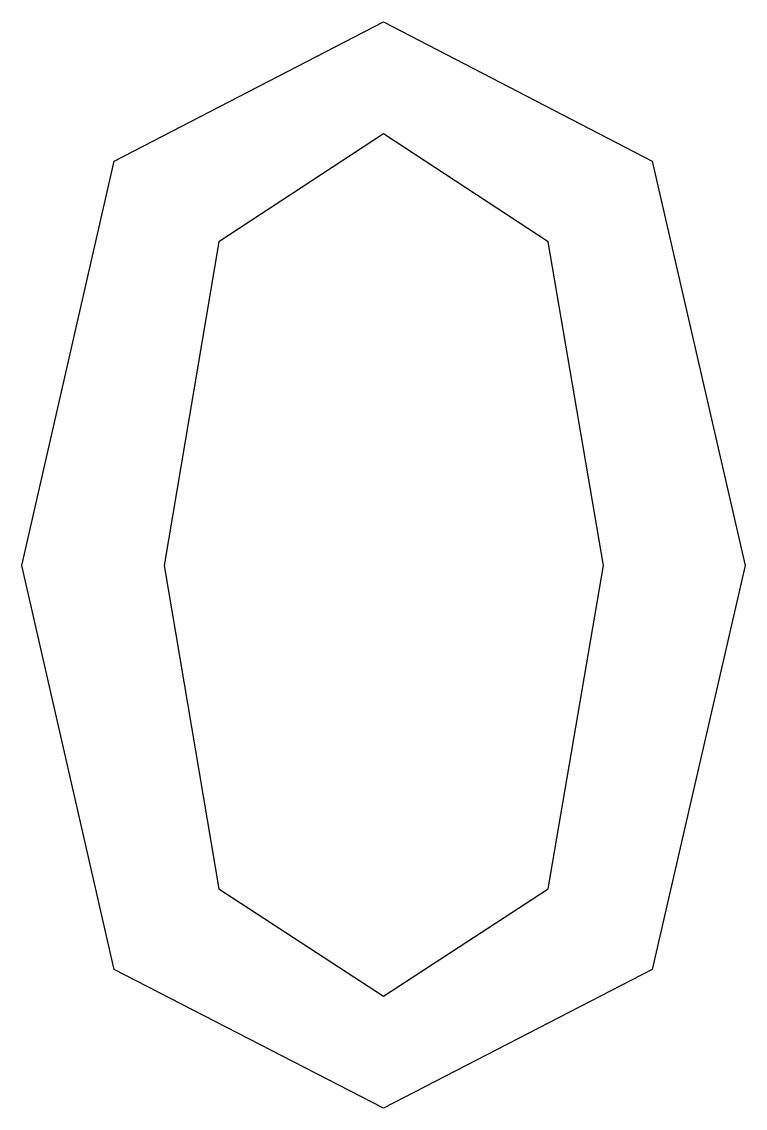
# Model space of a CAD drawing. Extents: x -2.89 to 2.79, y -4.13 to 4.4.
import ezdxf

# ---------------------------------------------------------------- set-up
doc = ezdxf.new("R2010")
doc.units = 0
doc.layers.get('0').update_dxf_attribs({"linetype": 'CONTINUOUS'})

msp = doc.modelspace()

# ---------------------------------------------------------------- linework, layer by layer
at = {"color": 7}
for points in [[(-0.050586, 4.40368), (2.060568, 3.306761), (2.793685, 0.131761), (2.060568, -3.043239), (-0.050586, -4.134643), (-2.167253, -3.043239), (-2.894857, 0.131761), (-2.167253, 3.306761), (-0.050586, 4.40368)], [(-0.050586, 3.521735), (-1.345942, 2.672865), (-1.77589, 0.131761), (-1.345942, -2.40934), (-0.050586, -3.252699), (1.24477, -2.40934), (1.68023, 0.131761), (1.24477, 2.672865), (-0.050586, 3.521735)]]:
    msp.add_lwpolyline(points, dxfattribs=at)

doc.saveas('drawing.dxf')
